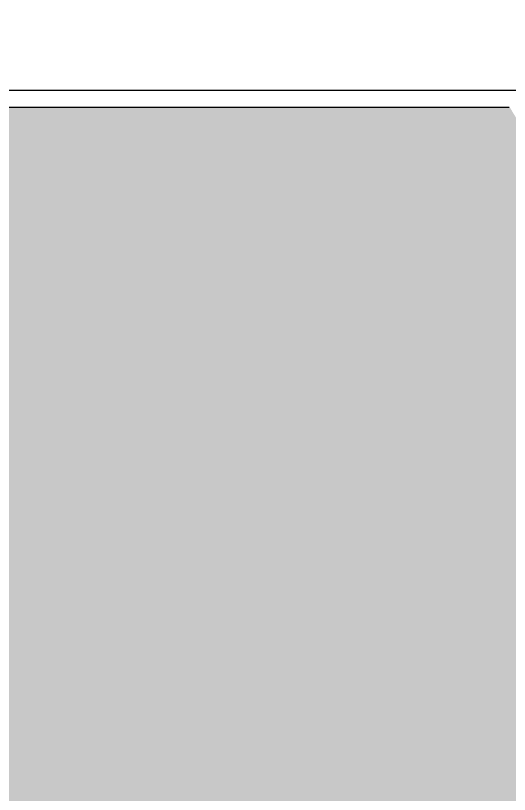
# Model space of a CAD drawing. Header units: millimetres. Extents: x -6033 to 120673, y -816267322945 to 90533.
# Drawn here: x 72214 to 79299, y 25586 to 36754 of the extents above; entities that cross this region are included whole.
import ezdxf

# ---------------------------------------------------------------- set-up
doc = ezdxf.new("R2010")
doc.units = ezdxf.units.MM
doc.layers.add('I-AR$0$3-地面', color=8, linetype='Continuous')
doc.layers.add('I-AR$0$9-填充', color=8, linetype='Continuous')
doc.layers.add('I-AR$0$I-SCOPE', color=252, linetype='Continuous', lineweight=35)
pattern_1 = [(90, (-273251.6522538068, 190733.4542391462), (-359.2102448, 359.2102448), [95.25, -623.1704896]), (45, (-273251.6522538068, 190733.4542391462), (-359.2102448427661, 359.2102448427661), [95.25, -412.75]), (135, (-273251.6522538068, 190733.4542391462), (-359.2102448427661, -359.2102448427661), [95.25, -412.75])]

# ---------------------------------------------------------------- blocks, each defined once
blk = doc.blocks.new('I-AR')
at = {"layer": 'I-AR$0$9-填充'}
h = blk.add_hatch(dxfattribs=at)
h.set_pattern_fill('GRASS', color=256, scale=20)
h.set_pattern_definition(pattern_1)
edge = h.paths.add_edge_path()
edge.add_line((96200, 65940), (67080, 65940))
edge.add_line((67080, 65940), (67098.56772479462, 65404.42143392797))
edge.add_arc((66800.59285495663, 58350.82716810788), 7059.885345376705, 59.555843105020074, 87.58101235503852, ccw=False)
edge.add_arc((66906.49363074219, 58690.435928249), 6713.926906089807, -7.215279069314988, 58.866463392851585, ccw=False)
edge.add_arc((66662.11441001808, 58632.79464086366), 6949.686958628766, 311.2033822070371, 353.509241579528, ccw=False)
edge.add_line((71240.10862691654, 53404.01679389164), (71240.10862691654, 51864.1770050895))
edge.add_arc((67179.426417273, 51841.1126786668), 4060.747710812019, -50.80688439189572, 0.32543161034237755, ccw=False)
edge.add_arc((73234.28660323424, 55945.38266907228), 8047.017238033767, 244.3073907732731, 262.3810128212969)
edge.add_arc((72594.40225089621, 52652.27799340905), 4702.300663284884, 264.7896409812221, 298.7984684725511)
edge.add_arc((72620.93916342175, 53741.83595042868), 5670.870263654464, 293.2517854655098, 330.6093027463011)
edge.add_arc((73250.80273834476, 52752.0384155091), 4669.216621075791, 337.4147043296702, 357.6494503984037)
edge.add_arc((84681.55240436131, 51782.82073227296), 6810.015933267933, 142.3864570404765, 173.4423989128501, ccw=False)
edge.add_arc((84374.33677422674, 52142.85514023763), 6347.66766899079, 93.15542869634908, 143.2683220727298, ccw=False)
edge.add_arc((84658.98816873273, 52466.32591896318), 6047.901985582997, 43.873240230559304, 96.0179040917115, ccw=False)
edge.add_arc((84453.25547138369, 51889.92360785799), 6601.338333766303, -39.79963821011472, 46.242770026181006, ccw=False)
edge.add_arc((81977.60784296179, 54545.90765867641), 10213.63518444022, 299.3577383532407, 317.6421154930655, ccw=False)
edge.add_arc((89994.78118272172, 40495.08083228706), 5964.052808016905, 120.308866941474, 149.0495847369888)
edge.add_arc((87881.37239511451, 41845.80067141893), 3457.635540556235, 150.2340941762149, 180.1543724875687)
edge.add_arc((85724.12870252365, 42303.87885726741), 1381.826173200813, 199.7699118248811, 246.5201334327749)
edge.add_arc((82877.2327868999, 37779.21967953871), 3985.327974789196, -35.309581790730476, 54.816404415500074, ccw=False)
edge.add_arc((80299.08139790548, 40760.85994444831), 7869.279253358517, 301.873360268039, 317.80806438167986, ccw=False)
edge.add_arc((84638.83056885703, 33541.60470388152), 567.3400906768735, 108.9700077243262, 192.3596683134018)
edge.add_arc((84831.74482778413, 33583.87731577703), 764.8315715407028, 192.3596683134025, 228.2216972283975)
edge.add_arc((87824.90804032749, 35941.96613408843), 4565.624419428991, 219.897175101431, 247.6207879858491)
edge.add_arc((89768.45910380734, 40705.18112126525), 9710.085716633463, 247.7172706748629, 260.9367800147598)
edge.add_arc((85123.5449576187, 20762.35167126564), 10812.49754468073, 51.718316115996686, 73.25431967458098, ccw=False)
edge.add_arc((87587.82646075264, 24098.68160498494), 6668.18964409117, 6.697701199655683, 50.579299126780086, ccw=False)
edge.add_line((94210.50790942414, 24876.39849369839), (96200.00000000047, 24876.39849369839))
edge.add_line((96200, 24876.39849369839), (96200, 65940))
h.paths.add_polyline_path([(79188.21396048786, 58194.70486277889), (76733.91714635445, 58362.11796900173), (76901.33025257709, 60816.41478313503), (79355.6270667105, 60649.00167691219)], flags=16)
h.paths.add_polyline_path([(78974.39963007392, 58439.82408297478), (76979.03636655072, 58575.93229941613), (77115.14458299195, 60571.29556293912), (79110.50784651516, 60435.1873464978)], flags=0)
h = blk.add_hatch(dxfattribs=at)
h.set_pattern_fill('GRASS', color=256, scale=20)
h.set_pattern_definition(pattern_1)
h.paths.add_polyline_path([(82970.85774405254, 31762.22691686291, -0.06974068509135774), (81905.87884305092, 33506.05024618097, -0.2082086757244713), (79301.87741255248, 35442.32384655465), (72050.9593638531, 35442.32384655465), (72051.2404052671, 31926.70019072731), (66885.50936689926, 31926.28723857456), (66977.50874201534, 29234.8271883791, -0.4105332614492804), (64310.95295789326, 26214.41731862529), (60769.0301765264, 26214.41731862529), (60769.0301765264, 24876.39849369839), (92352.96776823932, 24876.39849369839, 0.1812807818631404), (90667.4007597263, 27817.23473441729, 0.09055463048094745), (87816.21493508434, 29321.27920815698, -0.05403998979383205), (85422.26934502507, 30004.0076042047, -0.1194171545799008)])
at = {"layer": 'I-AR$0$I-SCOPE'}
h = blk.add_hatch(dxfattribs=at)
h.set_pattern_fill('ANSI31', color=256, scale=200)
h.set_pattern_definition([(45, (0, 0), (-449.0128060534577, 449.0128060534577), [])])
h.paths.add_polyline_path([(63300.00000000001, 72640), (66630, 72640), (66630, 70889.38256153524), (90600, 70889.99999999999), (90600, 66390.00000000001), (96650.00000000001, 66390.00000000001), (96650, 24876.39849369839), (18340, 24876.39849369839), (18340, 66390), (48090, 66390), (48090, 72640), (51400, 72640), (51400, 72649.88673694879), (52869.5, 72649.88673694879), (52869.5, 72640), (55240.00000000001, 72640), (55240.00000000001, 72790.00000000013), (59460, 72790.00000000013), (59460, 72640), (61830.5, 72640), (61830.5, 72649.88673694879), (63300, 72649.88673694879)], flags=16)
h.paths.add_polyline_path([(7330, 0), (7330, -1770), (11180, -1770), (11180, 0), (18450, 0), (18449.99999999991, 2899.999999999971), (27550, 2899.999999999971), (27550, 18090), (37037.33127936907, 18090), (37037.33127936907, 17350), (96200, 17350), (96200, 18120), (114640, 18120), (114640, 84500), (0, 84500), (0, 0)])
at = {"layer": 'I-AR$0$3-地面'}
blk.add_lwpolyline([(71860.97420350602, 35682.32384655465), (79443.73224021168, 35682.32384655465)], dxfattribs=at)
at = {"layer": 'I-AR$0$3-地面', "color": 3}
blk.add_lwpolyline([(66977.59957363317, 29232.1698913021), (66885.50936689926, 31926.28723857456), (72051.2404052671, 31926.70019072731), (72050.9593638531, 35442.32384655465), (79295.48317287723, 35442.32384655465)], dxfattribs=at)

msp = doc.modelspace()

# ---------------------------------------------------------------- block references
msp.add_blockref('I-AR', (0, 0))

doc.saveas('drawing.dxf')
